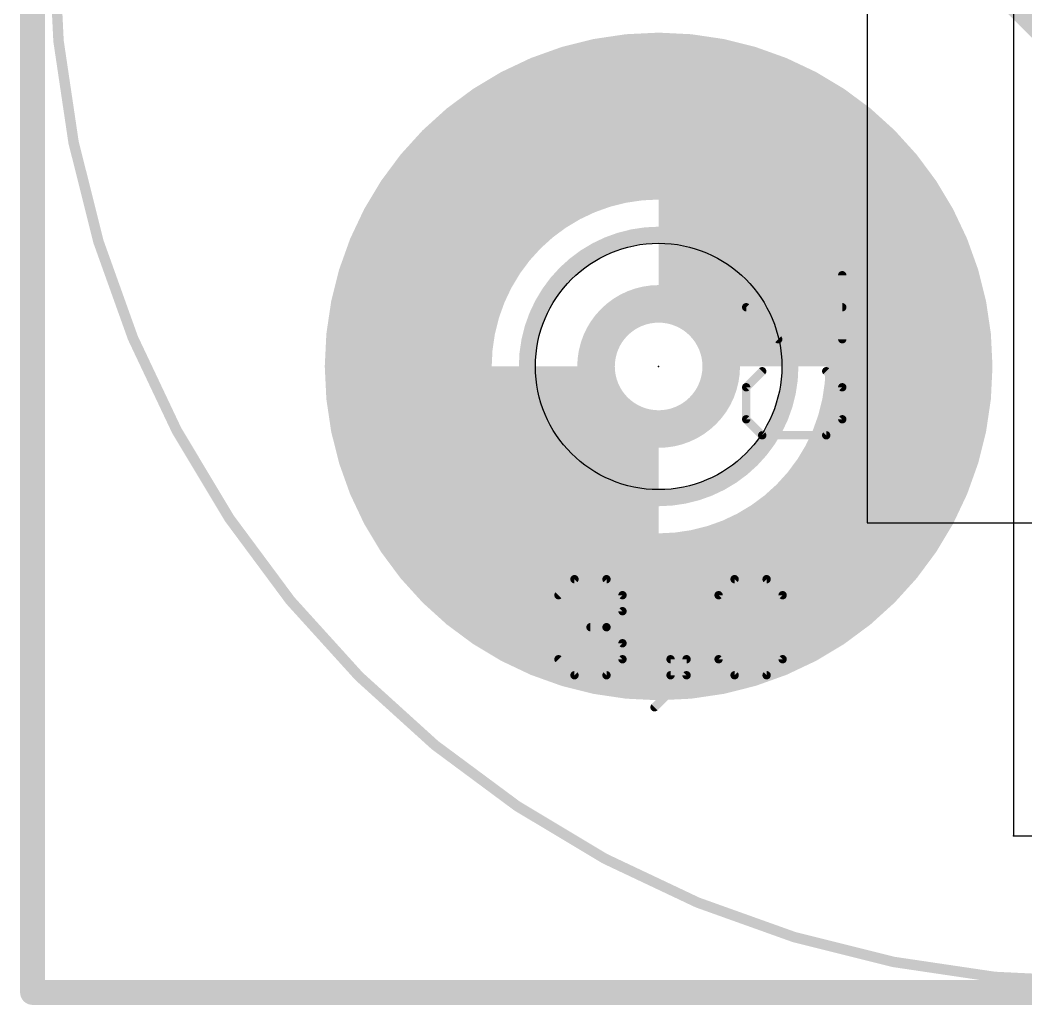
# Model space of a CAD drawing. Extents: x -0.4 to 91.5, y -0.3 to 57.4.
# Drawn here: x -0.41 to 11.84, y -0.28 to 11.71 of the extents above; entities that cross this region are included whole.
import ezdxf

# ---------------------------------------------------------------- set-up
doc = ezdxf.new("R2010")
doc.units = 0
for name, color, linetype in [('1', 12, 'CONTINUOUS'), ('20', 53, 'CONTINUOUS'), ('21', 253, 'CONTINUOUS'), ('22', 253, 'CONTINUOUS'), ('23', 53, 'CONTINUOUS'), ('39', 12, 'CONTINUOUS'), ('40', 132, 'CONTINUOUS'), ('41', 12, 'CONTINUOUS'), ('42', 132, 'CONTINUOUS'), ('43', 110, 'CONTINUOUS'), ('48', 253, 'CONTINUOUS'), ('51', 253, 'CONTINUOUS')]:
    doc.layers.add(name, color=color, linetype=linetype)

msp = doc.modelspace()

# ---------------------------------------------------------------- linework, layer by layer
at = {"layer": '1', "const_width": 0.3048}
for points in [[(-0.254, 57.277), (-0.254, -0.127)], [(11.557, 12.065), (13.081, 10.541)], [(-0.254, -0.127), (34.036, -0.127)]]:
    msp.add_lwpolyline(points, dxfattribs=at)
at = {"layer": '1', "const_width": 0.1524}
for points in [[(-0.254, -0.0508, 1), (-0.254, -0.2032)], [(-0.3302, -0.127, 1), (-0.1778, -0.127)]]:
    msp.add_lwpolyline(points, format="xyb", dxfattribs=at)
at = {"layer": '20', "const_width": 0.127}
msp.add_lwpolyline([(0, 12.7, 0.4142), (12.7, 0)], format="xyb", dxfattribs=at)
at = {"layer": '20'}
msp.add_circle((7.366, 7.493), 1.5, dxfattribs=at)
at = {"layer": '21'}
for points, const_width in [([(7.366, 4.064, 1), (7.366, 10.922, 1), (7.366, 4.064)], 0.1524), ([(7.366, 5.893, 1), (7.366, 9.093, 1), (7.366, 5.893)], 0.2032), ([(9.6266, 8.6038, 1), (9.5758, 8.6038)], 0.0508), ([(8.4498, 8.232, 1), (8.4138, 8.196)], 0.0508), ([(8.4318, 8.2394, 1), (8.4318, 8.1886)], 0.0508), ([(9.6012, 8.1886, 1), (9.6012, 8.2394)], 0.0508), ([(8.8036, 7.8062, 1), (8.8396, 7.8422)], 0.0508), ([(9.5758, 7.8242, 1), (9.6266, 7.8242)], 0.0508), ([(8.6447, 7.4164, 1), (8.6087, 7.4524)], 0.0508), ([(9.4243, 7.4524, 1), (9.3883, 7.4164)], 0.0508), ([(8.4138, 7.2575, 1), (8.4498, 7.2215)], 0.0508), ([(8.4572, 7.2395, 1), (8.4064, 7.2395)], 0.0508), ([(9.6266, 7.2395, 1), (9.5758, 7.2395)], 0.0508), ([(9.5832, 7.2215, 1), (9.6192, 7.2575)], 0.0508), ([(8.4498, 6.8677, 1), (8.4138, 6.8317)], 0.0508), ([(8.4064, 6.8497, 1), (8.4572, 6.8497)], 0.0508), ([(9.5758, 6.8497, 1), (9.6266, 6.8497)], 0.0508), ([(9.6192, 6.8317, 1), (9.5832, 6.8677)], 0.0508), ([(8.6267, 6.6802, 1), (8.6267, 6.6294)], 0.0508), ([(8.6087, 6.6368, 1), (8.6447, 6.6728)], 0.0508), ([(9.3883, 6.6728, 1), (9.4243, 6.6368)], 0.0508), ([(9.4063, 6.6294, 1), (9.4063, 6.6802)], 0.0508)]:
    msp.add_lwpolyline(points, format="xyb", dxfattribs=dict(at, const_width=const_width))
at = {"layer": '21', "const_width": 0.1016}
for points in [[(9.6012, 7.8242), (9.6012, 8.6038)], [(8.8216, 7.8242), (8.4318, 8.214)], [(8.4318, 8.214), (9.6012, 8.214)], [(8.6267, 7.4344), (8.4318, 7.2395)], [(9.6012, 7.2395), (9.4063, 7.4344)], [(8.4318, 7.2395), (8.4318, 6.8497)], [(9.6012, 6.8497), (9.6012, 7.2395)], [(8.4318, 6.8497), (8.6267, 6.6548)], [(9.4063, 6.6548), (9.6012, 6.8497)], [(8.6267, 6.6548), (9.4063, 6.6548)]]:
    msp.add_lwpolyline(points, dxfattribs=at)
at = {"layer": '22'}
for p, q in [((11.684, 55.118), (11.684, 1.778)), ((9.906, 14.478), (9.906, 5.588)), ((9.906, 5.588), (23.876, 5.588)), ((11.684, 1.778), (77.724, 1.778))]:
    msp.add_line(p, q, dxfattribs=at)
at = {"layer": '23'}
for p in [(7.366, 7.493), (11.684, 1.778)]:
    msp.add_point(p, dxfattribs=at)
at = {"layer": '39', "const_width": 2.032}
msp.add_lwpolyline([(7.366, 4.445, 1), (7.366, 10.541, 1), (7.366, 4.445)], format="xyb", dxfattribs=at)
at = {"layer": '40', "const_width": 2.032}
msp.add_lwpolyline([(7.366, 4.445, 1), (7.366, 10.541, 1), (7.366, 4.445)], format="xyb", dxfattribs=at)
at = {"layer": '41', "const_width": 2.032}
msp.add_lwpolyline([(7.366, 4.445, 1), (7.366, 10.541, 1), (7.366, 4.445)], format="xyb", dxfattribs=at)
at = {"layer": '42', "const_width": 2.032}
msp.add_lwpolyline([(7.366, 4.445, 1), (7.366, 10.541, 1), (7.366, 4.445)], format="xyb", dxfattribs=at)
at = {"layer": '43', "const_width": 2.032}
msp.add_lwpolyline([(7.366, 4.445, 1), (7.366, 10.541, 1), (7.366, 4.445)], format="xyb", dxfattribs=at)
at = {"layer": '48', "const_width": 0.1016}
for points in [[(6.1468, 4.7083), (6.3417, 4.9032)], [(6.3417, 4.9032), (6.7315, 4.9032)], [(6.7315, 4.9032), (6.9264, 4.7083)], [(8.0958, 4.7083), (8.2907, 4.9032)], [(8.2907, 4.9032), (8.6805, 4.9032)], [(8.6805, 4.9032), (8.8754, 4.7083)], [(6.9264, 4.7083), (6.9264, 4.5134)], [(8.0958, 3.9287), (8.0958, 4.7083)], [(8.0958, 3.9287), (8.8754, 4.7083)], [(8.8754, 4.7083), (8.8754, 3.9287)], [(6.9264, 4.5134), (6.7315, 4.3185)], [(6.7315, 4.3185), (6.5366, 4.3185)], [(6.7315, 4.3185), (6.9264, 4.1236)], [(6.9264, 4.1236), (6.9264, 3.9287)], [(6.3417, 3.7338), (6.1468, 3.9287)], [(6.9264, 3.9287), (6.7315, 3.7338)], [(7.706, 3.9287), (7.5111, 3.9287)], [(7.5111, 3.9287), (7.5111, 3.7338)], [(7.706, 3.7338), (7.706, 3.9287)], [(8.2907, 3.7338), (8.0958, 3.9287)], [(8.8754, 3.9287), (8.6805, 3.7338)], [(6.7315, 3.7338), (6.3417, 3.7338)], [(7.3162, 3.344), (7.706, 3.7338)], [(7.5111, 3.7338), (7.706, 3.7338)], [(8.6805, 3.7338), (8.2907, 3.7338)]]:
    msp.add_lwpolyline(points, dxfattribs=at)
at = {"layer": '48', "const_width": 0.0508}
for points in [[(6.3417, 4.9286, 1), (6.3417, 4.8778)], [(6.3597, 4.8852, 1), (6.3237, 4.9212)], [(6.7495, 4.9212, 1), (6.7135, 4.8852)], [(6.7315, 4.8778, 1), (6.7315, 4.9286)], [(8.2907, 4.9286, 1), (8.2907, 4.8778)], [(8.3087, 4.8852, 1), (8.2727, 4.9212)], [(8.6985, 4.9212, 1), (8.6625, 4.8852)], [(8.6805, 4.8778, 1), (8.6805, 4.9286)], [(6.1288, 4.7263, 1), (6.1648, 4.6903)], [(6.9518, 4.7083, 1), (6.901, 4.7083)], [(6.9084, 4.6903, 1), (6.9444, 4.7263)], [(8.0778, 4.7263, 1), (8.1138, 4.6903)], [(8.1212, 4.7083, 1), (8.0704, 4.7083)], [(8.9008, 4.7083, 1), (8.85, 4.7083)], [(8.8934, 4.6903, 1), (8.8574, 4.7263)], [(8.8574, 4.6903, 1), (8.8934, 4.7263)], [(6.901, 4.5134, 1), (6.9518, 4.5134)], [(6.9444, 4.4954, 1), (6.9084, 4.5314)], [(6.5366, 4.3439, 1), (6.5366, 4.2931)], [(6.7495, 4.3365, 1), (6.7135, 4.3005)], [(6.7135, 4.3365, 1), (6.7495, 4.3005)], [(6.7315, 4.2931, 1), (6.7315, 4.3439)], [(6.9518, 4.1236, 1), (6.901, 4.1236)], [(6.9084, 4.1056, 1), (6.9444, 4.1416)], [(6.1648, 3.9467, 1), (6.1288, 3.9107)], [(6.901, 3.9287, 1), (6.9518, 3.9287)], [(6.9444, 3.9107, 1), (6.9084, 3.9467)], [(7.5111, 3.9541, 1), (7.5111, 3.9033)], [(7.5365, 3.9287, 1), (7.4857, 3.9287)], [(7.7314, 3.9287, 1), (7.6806, 3.9287)], [(7.706, 3.9033, 1), (7.706, 3.9541)], [(8.1138, 3.9467, 1), (8.0778, 3.9107)], [(8.0778, 3.9467, 1), (8.1138, 3.9107)], [(8.0704, 3.9287, 1), (8.1212, 3.9287)], [(8.85, 3.9287, 1), (8.9008, 3.9287)], [(8.8934, 3.9107, 1), (8.8574, 3.9467)], [(6.3417, 3.7592, 1), (6.3417, 3.7084)], [(6.3237, 3.7158, 1), (6.3597, 3.7518)], [(6.7135, 3.7518, 1), (6.7495, 3.7158)], [(6.7315, 3.7084, 1), (6.7315, 3.7592)], [(7.5111, 3.7592, 1), (7.5111, 3.7084)], [(7.4857, 3.7338, 1), (7.5365, 3.7338)], [(7.6806, 3.7338, 1), (7.7314, 3.7338)], [(7.724, 3.7158, 1), (7.688, 3.7518)], [(7.706, 3.7084, 1), (7.706, 3.7592)], [(8.2907, 3.7592, 1), (8.2907, 3.7084)], [(8.2727, 3.7158, 1), (8.3087, 3.7518)], [(8.6625, 3.7518, 1), (8.6985, 3.7158)], [(8.6805, 3.7084, 1), (8.6805, 3.7592)], [(7.2982, 3.362, 1), (7.3342, 3.326)]]:
    msp.add_lwpolyline(points, format="xyb", dxfattribs=at)
at = {"layer": '51'}
for points, const_width in [([(9.525, 7.493, 0.4142), (7.366, 9.652)], 2.4892), ([(5.207, 7.493, 0.4142), (7.366, 5.334)], 2.4892), ([(7.366, 6.731, 1), (7.366, 8.255, 1), (7.366, 6.731)], 0.4572)]:
    msp.add_lwpolyline(points, format="xyb", dxfattribs=dict(at, const_width=const_width))

doc.saveas('drawing.dxf')
